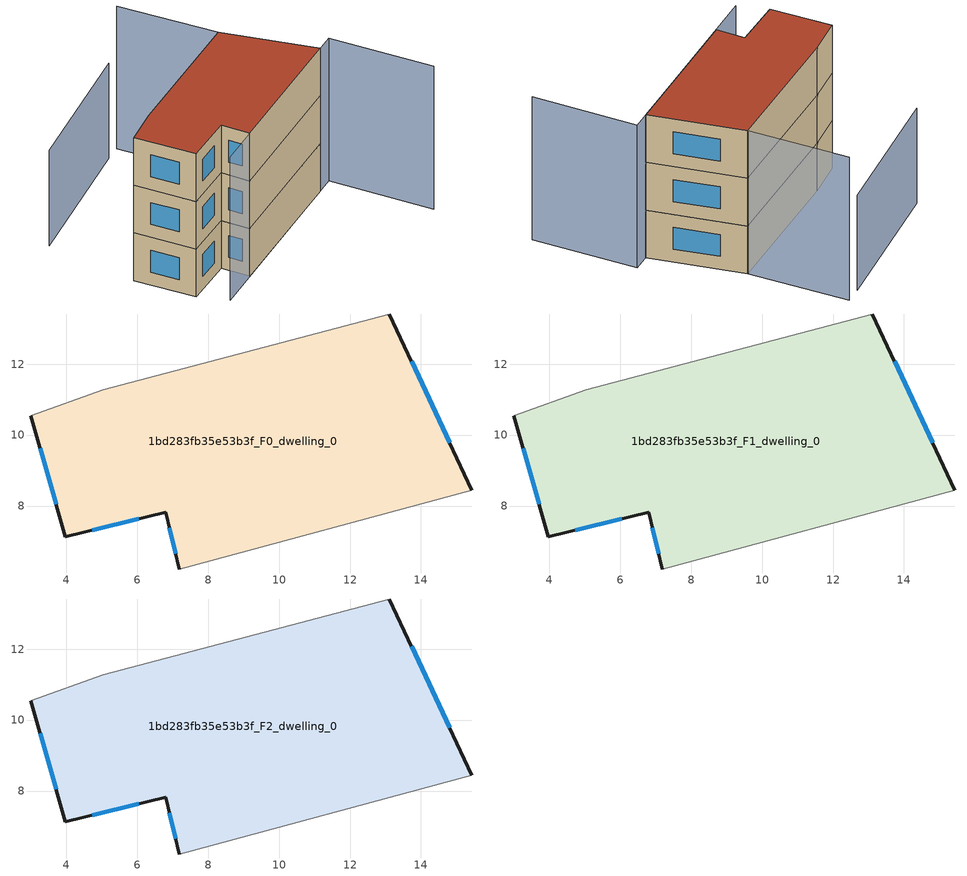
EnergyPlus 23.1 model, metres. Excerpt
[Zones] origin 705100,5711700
1bd283fb35e53b3f_F0_dwelling_0
 floor ground (EU_floor_Construction): 13.11,13.41 15.43,8.45 7.19,6.22 6.8,7.82 3.98,7.13 3,10.54 5.05,11.27 z0
 wall outside (EU_wall_Construction): 3,10.54 3.98,7.13 6.8,7.82 7.19,6.22 / 15.43,8.45 13.11,13.41 z0:3
 wall adiabatic (EU_wall_Construction): 13.11,13.41 5.05,11.27 3,10.54 / 7.19,6.22 15.43,8.45 z0:3
 window (EU_Window_Construction): 3.26,9.62 3.71,8.05 / 14.8,9.79 13.74,12.08 / 6.9,7.39 7.08,6.66 / 4.74,7.32 6.04,7.64 z0.81:2.19
1bd283fb35e53b3f_F1_dwelling_0
 floor to 1bd283fb35e53b3f_F0_dwelling_0 (EU_floor_Construction): 13.11,13.41 15.43,8.45 7.19,6.22 6.8,7.82 3.98,7.13 3,10.54 5.05,11.27 z3
 wall outside (EU_wall_Construction): 3,10.54 3.98,7.13 6.8,7.82 7.19,6.22 / 15.43,8.45 13.11,13.41 z3:6
 wall adiabatic (EU_wall_Construction): 13.11,13.41 5.05,11.27 3,10.54 / 7.19,6.22 15.43,8.45 z3:6
 window (EU_Window_Construction): 3.26,9.62 3.71,8.05 / 14.8,9.79 13.74,12.08 / 6.9,7.39 7.08,6.66 / 4.74,7.32 6.04,7.64 z3.81:5.19
1bd283fb35e53b3f_F2_dwelling_0
 floor to 1bd283fb35e53b3f_F1_dwelling_0 (EU_floor_Construction): 13.11,13.41 15.43,8.45 7.19,6.22 6.8,7.82 3.98,7.13 3,10.54 5.05,11.27 z6
 wall outside (EU_wall_Construction): 3,10.54 3.98,7.13 6.8,7.82 7.19,6.22 / 15.43,8.45 13.11,13.41 z6:9
 wall adiabatic (EU_wall_Construction): 13.11,13.41 5.05,11.27 3,10.54 / 7.19,6.22 15.43,8.45 z6:9
 window (EU_Window_Construction): 3.26,9.62 3.71,8.05 / 14.8,9.79 13.74,12.08 / 6.9,7.39 7.08,6.66 / 4.74,7.32 6.04,7.64 z6.81:8.19
 roof outside (EU_roof_Construction): 15.43,8.45 13.11,13.41 5.05,11.27 3,10.54 3.98,7.13 6.8,7.82 7.19,6.22 z9
shading: 4.89,5.6 16.42,8.72 / 16.42,8.72 17.99,2.92 / 11.53,18.96 13.11,13.41 z0:9; 10.61,18.7 2.59,15.92 z0:6
[Building]
EU S2 Campaign: North Axis=0; Terrain=City; Solar Distribution=FullExterior
[Site:Location]
London: Latitude=51.5; Longitude=-0.5; Time Zone=0; Elevation=25
[SizingPeriod:WeatherFileDays]
AnnualSizingPeriod: Begin Month=1; Begin Day of Month=1; End Month=12; End Day of Month=31; Day of Week for Start Day=Monday; Use Weather File Daylight Saving Period=No; Use Weather File Rain and Snow Indicators=No
[MATERIAL]
EU_InternalMass_Material: Roughness=MediumRough; Thickness=0.1; Conductivity=1; Density=1800; Specific Heat=900; Thermal Absorptance=0.9; Solar Absorptance=0.7; Visible Absorptance=0.7
[MATERIAL:NOMASS] Roughness=MediumRough; Thermal Absorptance=0.9; Solar Absorptance=0.7; Visible Absorptance=0.7
Name | Thermal Resistance
EU_wall_NoMass | 0.555556
EU_roof_NoMass | 0.510204
EU_floor_NoMass | 1.68919
[WINDOWMATERIAL:SIMPLEGLAZINGSYSTEM]
EU_Window_SimpleGlazing: UFactor=3.96; Solar Heat Gain Coefficient=0.85; Visible Transmittance=0.85
[CONSTRUCTION]
EU_wall_Construction: EU_wall_NoMass
EU_roof_Construction: EU_roof_NoMass
EU_floor_Construction: EU_floor_NoMass
EU_Window_Construction: EU_Window_SimpleGlazing
EU_InternalMass_Construction: EU_InternalMass_Material
[ZONE] Type=1; Multiplier=1; Ceiling Height=autocalculate; Volume=162.801; Floor Area=autocalculate; Part of Total Floor Area=Yes
1bd283fb35e53b3f_F0_dwelling_0; 1bd283fb35e53b3f_F1_dwelling_0; 1bd283fb35e53b3f_F2_dwelling_0
[INTERNALMASS] Construction=EU_InternalMass_Construction; Surface Area=54.267
Name | Zone or ZoneList
1bd283fb35e53b3f_F0_dwelling_0_EU_InternalMass | 1bd283fb35e53b3f_F0_dwelling_0
1bd283fb35e53b3f_F1_dwelling_0_EU_InternalMass | 1bd283fb35e53b3f_F1_dwelling_0
1bd283fb35e53b3f_F2_dwelling_0_EU_InternalMass | 1bd283fb35e53b3f_F2_dwelling_0
[OTHEREQUIPMENT] Fuel Type=Electricity; Design Level Calculation Method=Watts/Area; Power per Zone Floor Area=1; Fraction Latent=0; Fraction Radiant=0; Fraction Lost=0; Carbon Dioxide Generation Rate=0; EndUse Subcategory=EU_Step8_InternalGains
Name | Zone or ZoneList or Space or SpaceList | Schedule
EU_Step8_InternalGain_1bd283fb35e53b3f_F0_dwelling_0_f000 | 1bd283fb35e53b3f_F0_dwelling_0 | EU_Step8_GainSchedule_1bd283fb35e53b3f_F0_dwelling_0_f000
EU_Step8_InternalGain_1bd283fb35e53b3f_F1_dwelling_0_f000 | 1bd283fb35e53b3f_F1_dwelling_0 | EU_Step8_GainSchedule_1bd283fb35e53b3f_F1_dwelling_0_f000
EU_Step8_InternalGain_1bd283fb35e53b3f_F2_dwelling_0_f000 | 1bd283fb35e53b3f_F2_dwelling_0 | EU_Step8_GainSchedule_1bd283fb35e53b3f_F2_dwelling_0_f000
[ZONEVENTILATION:DESIGNFLOWRATE] Schedule=EU_AlwaysOn; Design Flow Rate Calculation Method=AirChanges/Hour; Air Changes per Hour=0.48; Ventilation Type=Natural; Fan Pressure Rise=0; Fan Total Efficiency=1; Constant Term Coefficient=1; Temperature Term Coefficient=0; Velocity Term Coefficient=0; Velocity Squared Term Coefficient=0; Minimum Indoor Temperature=-100; Maximum Indoor Temperature=100; Delta Temperature=-100; Minimum Outdoor Temperature=-100; Maximum Outdoor Temperature=100; Maximum Wind Speed=40
Name | Zone or ZoneList or Space or SpaceList
EU_ConstantAir_1bd283fb35e53b3f_F0_dwelling_0 | 1bd283fb35e53b3f_F0_dwelling_0
EU_ConstantAir_1bd283fb35e53b3f_F1_dwelling_0 | 1bd283fb35e53b3f_F1_dwelling_0
EU_ConstantAir_1bd283fb35e53b3f_F2_dwelling_0 | 1bd283fb35e53b3f_F2_dwelling_0
[HVACTEMPLATE:THERMOSTAT] Constant Heating Setpoint=20; Constant Cooling Setpoint=50
EU_HeatOnly_1bd283fb35e53b3f_F0_dwelling_0; EU_HeatOnly_1bd283fb35e53b3f_F1_dwelling_0; EU_HeatOnly_1bd283fb35e53b3f_F2_dwelling_0
[HVACTEMPLATE:ZONE:IDEALLOADSAIRSYSTEM] System Availability Schedule=EU_AlwaysOn; Maximum Heating Supply Air Temperature=50; Minimum Cooling Supply Air Temperature=13; Maximum Heating Supply Air Humidity Ratio=0.0156; Minimum Cooling Supply Air Humidity Ratio=0.0077; Heating Limit=NoLimit; Cooling Limit=NoLimit; Heating Availability Schedule=EU_AlwaysOn; Cooling Availability Schedule=EU_CoolingOff; Dehumidification Control Type=ConstantSensibleHeatRatio; Cooling Sensible Heat Ratio=0.7; Dehumidification Setpoint=60; Humidification Control Type=None; Humidification Setpoint=30; Outdoor Air Method=None; Outdoor Air Flow Rate per Person=0.00944; Outdoor Air Flow Rate per Zone Floor Area=0; Outdoor Air Flow Rate per Zone=0; Demand Controlled Ventilation Type=None; Outdoor Air Economizer Type=NoEconomizer; Heat Recovery Type=None; Sensible Heat Recovery Effectiveness=0.7; Latent Heat Recovery Effectiveness=0.65
Name | Template Thermostat
1bd283fb35e53b3f_F0_dwelling_0 | EU_HeatOnly_1bd283fb35e53b3f_F0_dwelling_0
1bd283fb35e53b3f_F1_dwelling_0 | EU_HeatOnly_1bd283fb35e53b3f_F1_dwelling_0
1bd283fb35e53b3f_F2_dwelling_0 | EU_HeatOnly_1bd283fb35e53b3f_F2_dwelling_0
[SIZING:ZONE] Zone Cooling Design Supply Air Temperature Input Method=SupplyAirTemperature; Zone Cooling Design Supply Air Temperature=13; Zone Heating Design Supply Air Temperature Input Method=SupplyAirTemperature; Zone Heating Design Supply Air Temperature=50; Zone Cooling Design Supply Air Humidity Ratio=0.008; Zone Heating Design Supply Air Humidity Ratio=0.008; Cooling Design Air Flow Method=DesignDay; Cooling Design Air Flow Rate=0; Cooling Minimum Air Flow per Zone Floor Area=0.000762; Cooling Minimum Air Flow=0; Cooling Minimum Air Flow Fraction=0.2; Heating Design Air Flow Method=DesignDay; Heating Design Air Flow Rate=0; Heating Maximum Air Flow per Zone Floor Area=0.002032; Heating Maximum Air Flow=0.141576; Heating Maximum Air Flow Fraction=0.3; Account for Dedicated Outdoor Air System=No; Dedicated Outdoor Air System Control Strategy=NeutralSupplyAir; Dedicated Outdoor Air Low Setpoint Temperature for Design=autosize; Dedicated Outdoor Air High Setpoint Temperature for Design=autosize; Zone Load Sizing Method=Sensible Load Only No Latent Load; Zone Latent Cooling Design Supply Air Humidity Ratio Input Method=HumidityRatioDifference; Zone Cooling Design Supply Air Humidity Ratio Difference=0.005; Zone Latent Heating Design Supply Air Humidity Ratio Input Method=HumidityRatioDifference; Zone Humidification Design Supply Air Humidity Ratio Difference=0.005
1bd283fb35e53b3f_F0_dwelling_0; 1bd283fb35e53b3f_F1_dwelling_0; 1bd283fb35e53b3f_F2_dwelling_0
[SCHEDULE:CONSTANT]
Name | Hourly Value
EU_AlwaysOn | 1
EU_CoolingOff | 0
[SCHEDULE:FILE] Column Number=1; Rows to Skip at Top=0; Number of Hours of Data=8760; Column Separator=Comma; Interpolate to Timestep=No; Minutes per Item=60; Adjust Schedule for Daylight Savings=Yes
Name | File
EU_Step8_GainSchedule_1bd283fb35e53b3f_F0_dwelling_0_f000 | ../../schedules/1bd283fb35e53b3f/1bd283fb35e53b3f_F0_dwelling_0_f000_gain.csv
EU_Step8_GainSchedule_1bd283fb35e53b3f_F1_dwelling_0_f000 | ../../schedules/1bd283fb35e53b3f/1bd283fb35e53b3f_F1_dwelling_0_f000_gain.csv
EU_Step8_GainSchedule_1bd283fb35e53b3f_F2_dwelling_0_f000 | ../../schedules/1bd283fb35e53b3f/1bd283fb35e53b3f_F2_dwelling_0_f000_gain.csv
